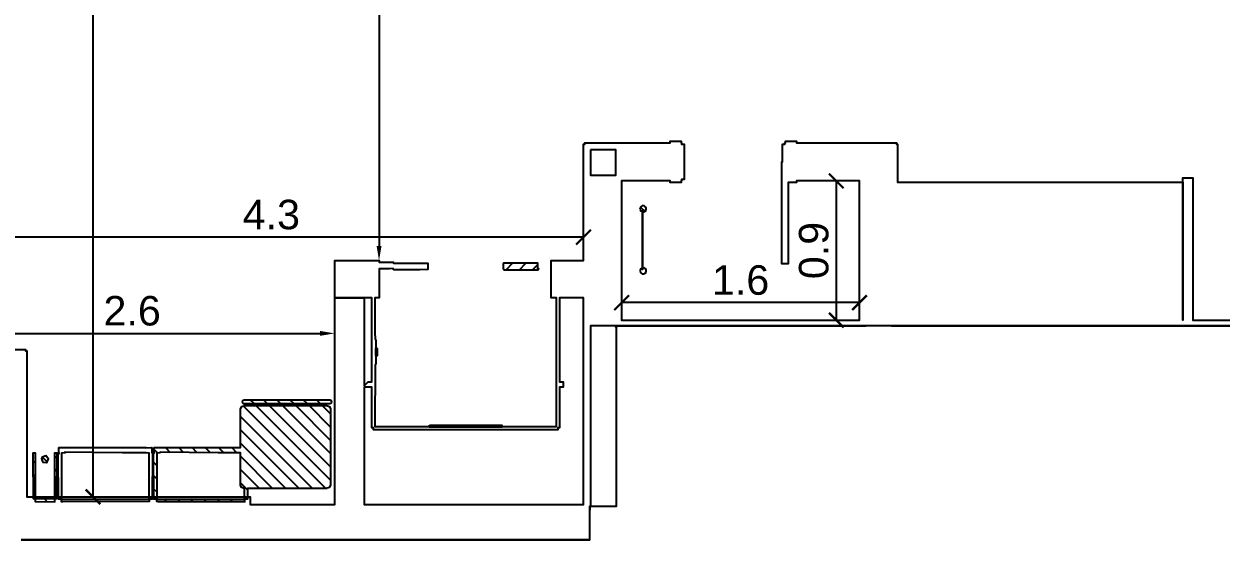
# Model space of a CAD drawing. Header units: metres. Extents: x -155 to -31, y -2 to 38.
# Drawn here: x -52.95 to -44.84, y 9.4 to 12.9 of the extents above; entities that cross this region are included whole.
import ezdxf

# ---------------------------------------------------------------- set-up
doc = ezdxf.new("R2010")
doc.units = ezdxf.units.M
for name, color, linetype, true_color in [('DİMENSİONS', 1, 'Continuous', 0xff0000), ('Layer 03$BODRUM_DONATI', 8, 'Continuous', 0x808080), ('Layer 03$BODRUM_MOBILYA', 9, 'Continuous', 0xc0c0c0), ('Layer 03$BODRUM_TOPRAK', 33, 'Continuous', 0xcc9966)]:
    doc.layers.add(name, color=color, linetype=linetype, true_color=true_color)
doc.layers.add('Layer 03$BODRUM_DUVAR', color=7, linetype='Continuous')
doc.styles.add('Default', font='arial.ttf')
doc.dimstyles.new('Default', dxfattribs={"dimscale": 2, "dimtxt": 0.1, "dimasz": 0.1, "dimexe": 0.05, "dimexo": 0.05, "dimgap": 0.025, "dimtad": 1, "dimtoh": 1, "dimzin": 1, "dimdsep": 46, "dimtxsty": 'Default', "dimcen": 0.05, "dimazin": 1, "dimtfac": 1, "dimtdec": 4, "dimtix": 1, "dimtofl": 0, "dimtmove": 1, "dimatfit": 3, "dimfxl": 0.1, "dimtolj": 1, "dimtzin": 1, "dimarcsym": 0})
pattern_1 = [(135, (-47.935256, 9.92203), (-0.0449013, -0.0449013), [])]

# ---------------------------------------------------------------- blocks, each defined once
blk = doc.blocks.new('_ArchTick')
at = {"color": 0, "linetype": 'ByBlock', "const_width": 0.15}
blk.add_lwpolyline([(-0.5, -0.5), (0.5, 0.5)], dxfattribs=at)
blk = doc.blocks.new('*D2')
at = {"layer": 'Defpoints', "color": 0}
for p in [(-52.4797, 17.9689), (-52.4797, 17.9689), (-52.4797, 9.6902)]:
    blk.add_point(p, dxfattribs=at)
at = {"layer": 'DİMENSİONS', "color": 0, "lineweight": -2}
for p, q in [((-52.5797, 17.9689), (-52.5797, 17.9689)), ((-52.4797, 9.6902), (-52.4797, 17.8689)), ((-52.5797, 9.6902), (-52.5797, 9.6902))]:
    blk.add_line(p, q, dxfattribs=at)
at = {"layer": 'DİMENSİONS', "color": 0}
blk.add_solid([(-52.4631, 17.8689), (-52.4964, 17.8689), (-52.4797, 17.9689)], dxfattribs=at)
at = {"layer": 'DİMENSİONS', "color": 0, "lineweight": -2, "xscale": 0.1, "yscale": 0.1, "zscale": 0.1, "rotation": 270}
blk.add_blockref('_ArchTick', (-52.4797, 9.6902), dxfattribs=at)
at = {"layer": 'DİMENSİONS', "color": 0, "insert": (-52.6319, 13.7795), "char_height": 0.2, "attachment_point": 5, "rotation": 90, "style": 'Default'}
blk.add_mtext('\\A1;8.3', dxfattribs=at)
blk = doc.blocks.new('*D3')
at = {"layer": 'Defpoints', "color": 0}
for p in [(-53.4868, 11.4505), (-53.4868, 11.4505), (-49.1563, 11.4505)]:
    blk.add_point(p, dxfattribs=at)
at = {"layer": 'DİMENSİONS', "color": 0, "lineweight": -2}
for p, q in [((-49.1563, 11.4505), (-53.3868, 11.4505)), ((-53.4868, 11.3505), (-53.4868, 11.3505)), ((-49.1563, 11.3505), (-49.1563, 11.3505))]:
    blk.add_line(p, q, dxfattribs=at)
at = {"layer": 'DİMENSİONS', "color": 0}
blk.add_solid([(-53.3868, 11.4671), (-53.3868, 11.4338), (-53.4868, 11.4505)], dxfattribs=at)
at = {"layer": 'DİMENSİONS', "color": 0, "lineweight": -2, "xscale": 0.1, "yscale": 0.1, "zscale": 0.1}
blk.add_blockref('_ArchTick', (-49.1563, 11.4505), dxfattribs=at)
at = {"layer": 'DİMENSİONS', "color": 0, "insert": (-51.2715, 11.6026), "char_height": 0.2, "attachment_point": 5, "style": 'Default'}
blk.add_mtext('\\A1;4.3', dxfattribs=at)
blk = doc.blocks.new('*D47')
at = {"layer": 'Defpoints', "color": 0}
for p in [(-50.5418, 17.9689), (-50.5418, 11.2912), (-50.5418, 11.2912)]:
    blk.add_point(p, dxfattribs=at)
at = {"layer": 'DİMENSİONS', "color": 0, "lineweight": -2}
for p, q in [((-50.5418, 17.9689), (-50.5418, 11.3912)), ((-50.4418, 17.9689), (-50.4418, 17.9689)), ((-50.4418, 11.2912), (-50.4418, 11.2912))]:
    blk.add_line(p, q, dxfattribs=at)
at = {"layer": 'DİMENSİONS', "color": 0}
blk.add_solid([(-50.5584, 11.3912), (-50.5251, 11.3912), (-50.5418, 11.2912)], dxfattribs=at)
at = {"layer": 'DİMENSİONS', "color": 0, "lineweight": -2, "xscale": 0.1, "yscale": 0.1, "zscale": 0.1, "rotation": 90}
blk.add_blockref('_ArchTick', (-50.5418, 17.9689), dxfattribs=at)
at = {"layer": 'DİMENSİONS', "color": 0, "insert": (-50.6939, 14.68), "char_height": 0.2, "attachment_point": 5, "rotation": 90, "style": 'Default'}
blk.add_mtext('\\A1;6.7', dxfattribs=at)
blk = doc.blocks.new('*D48')
at = {"layer": 'Defpoints', "color": 0}
for p in [(-53.4868, 10.798), (-50.8422, 10.7982), (-50.8422, 10.7982)]:
    blk.add_point(p, dxfattribs=at)
at = {"layer": 'DİMENSİONS', "color": 0, "lineweight": -2}
for p, q in [((-53.4868, 10.898), (-53.4868, 10.8982)), ((-50.8422, 10.8982), (-50.8422, 10.8982)), ((-53.4868, 10.7982), (-50.9422, 10.7982))]:
    blk.add_line(p, q, dxfattribs=at)
at = {"layer": 'DİMENSİONS', "color": 0}
blk.add_solid([(-50.9422, 10.7815), (-50.9422, 10.8148), (-50.8422, 10.7982)], dxfattribs=at)
at = {"layer": 'DİMENSİONS', "color": 0, "lineweight": -2, "xscale": 0.1, "yscale": 0.1, "zscale": 0.1, "rotation": 180}
blk.add_blockref('_ArchTick', (-53.4868, 10.7982), dxfattribs=at)
at = {"layer": 'DİMENSİONS', "color": 0, "insert": (-52.2145, 10.9503), "char_height": 0.2, "attachment_point": 5, "style": 'Default'}
blk.add_mtext('\\A1;2.6', dxfattribs=at)
blk = doc.blocks.new('*D74')
at = {"layer": 'Defpoints', "color": 0}
for p in [(-48.8982, 11.0065), (-48.8982, 11.0065), (-47.2864, 11.0065)]:
    blk.add_point(p, dxfattribs=at)
at = {"layer": 'DİMENSİONS', "color": 0, "lineweight": -2}
for p, q in [((-47.2864, 11.0065), (-48.8982, 11.0065)), ((-48.8982, 10.9065), (-48.8982, 10.9065)), ((-47.2864, 10.9065), (-47.2864, 10.9065))]:
    blk.add_line(p, q, dxfattribs=at)
at = {"layer": 'DİMENSİONS', "color": 0, "lineweight": -2, "xscale": 0.1, "yscale": 0.1, "zscale": 0.1, "rotation": 180}
blk.add_blockref('_ArchTick', (-48.8982, 11.0065), dxfattribs=at)
at = {"layer": 'DİMENSİONS', "color": 0, "lineweight": -2, "xscale": 0.1, "yscale": 0.1, "zscale": 0.1}
blk.add_blockref('_ArchTick', (-47.2864, 11.0065), dxfattribs=at)
at = {"layer": 'DİMENSİONS', "color": 0, "insert": (-48.0923, 11.1586), "char_height": 0.2, "attachment_point": 5, "style": 'Default'}
blk.add_mtext('\\A1;1.6', dxfattribs=at)
blk = doc.blocks.new('*D75')
at = {"layer": 'Defpoints', "color": 0}
for p in [(-47.4437, 11.832), (-47.4437, 10.888), (-47.4437, 10.888)]:
    blk.add_point(p, dxfattribs=at)
at = {"layer": 'DİMENSİONS', "color": 0, "lineweight": -2}
for p, q in [((-47.4437, 11.832), (-47.4437, 10.888)), ((-47.3437, 11.832), (-47.3437, 11.832)), ((-47.3437, 10.888), (-47.3437, 10.888))]:
    blk.add_line(p, q, dxfattribs=at)
at = {"layer": 'DİMENSİONS', "color": 0, "lineweight": -2, "xscale": 0.1, "yscale": 0.1, "zscale": 0.1}
for p, rotation in [((-47.4437, 11.832), 90), ((-47.4437, 10.888), 270)]:
    blk.add_blockref('_ArchTick', p, dxfattribs=dict(at, rotation=rotation))
at = {"layer": 'DİMENSİONS', "color": 0, "insert": (-47.5958, 11.36), "char_height": 0.2, "attachment_point": 5, "rotation": 90, "style": 'Default'}
blk.add_mtext('\\A1;0.9', dxfattribs=at)

msp = doc.modelspace()

# ---------------------------------------------------------------- hatches: boundary and pattern name
at = {"layer": 'Layer 03$BODRUM_DONATI'}
h = msp.add_hatch(dxfattribs=at)
h.set_pattern_fill('ANSI31', scale=0.02, angle=90, style=0, pattern_type=2)
h.set_pattern_definition(pattern_1)
h.paths.add_polyline_path([(-48.7737, 11.6414), (-48.773, 11.6391), (-48.7696, 11.6289), (-48.7671, 11.6281), (-48.7613, 11.6251), (-48.7585, 11.6224), (-48.7472, 11.6226), (-48.7463, 11.6226), (-48.7432, 11.6252), (-48.7351, 11.6292), (-48.7347, 11.6305), (-48.731, 11.6426), (-48.7322, 11.647), (-48.7351, 11.6548), (-48.7406, 11.6581), (-48.746, 11.6624), (-48.7518, 11.6623), (-48.7583, 11.6622), (-48.766, 11.658), (-48.7697, 11.6544), (-48.7702, 11.6526)], flags=0)
h = msp.add_hatch(dxfattribs=at)
h.set_pattern_fill('ANSI31', scale=0.02, angle=90, style=0, pattern_type=2)
h.set_pattern_definition(pattern_1)
h.paths.add_polyline_path([(-48.7737, 11.2214), (-48.7733, 11.22), (-48.7697, 11.2102), (-48.7657, 11.206), (-48.7586, 11.2018), (-48.7529, 11.2017), (-48.7464, 11.2019), (-48.7386, 11.2061), (-48.735, 11.2089), (-48.7345, 11.2115), (-48.731, 11.2227), (-48.7318, 11.2249), (-48.7351, 11.2349), (-48.7376, 11.2359), (-48.7434, 11.2389), (-48.7462, 11.2416), (-48.7575, 11.2414), (-48.7584, 11.2415), (-48.7615, 11.2388), (-48.7696, 11.2346), (-48.77, 11.2335)], flags=0)
at = {"layer": 'Layer 03$BODRUM_DUVAR'}
h = msp.add_hatch(dxfattribs=at)
h.set_pattern_fill('ANSI31', scale=0.02, style=0, pattern_type=2)
h.set_pattern_definition([(45, (-47.935256, 9.92203), (-0.0449013, 0.0449013), [])])
h.paths.add_polyline_path([(-49.6994, 11.2309), (-49.6989, 11.2307), (-49.6972, 11.23), (-49.4632, 11.23), (-49.4627, 11.2302), (-49.4611, 11.2309), (-49.4609, 11.2314), (-49.4602, 11.233), (-49.4602, 11.2365), (-49.4653, 11.2365), (-49.4653, 11.274), (-49.6972, 11.274), (-49.6977, 11.2738), (-49.6994, 11.2732), (-49.6996, 11.2727), (-49.7003, 11.271), (-49.7003, 11.2417)], flags=0)
at = {"layer": 'Layer 03$BODRUM_MOBILYA'}
h = msp.add_hatch(dxfattribs=at)
h.set_pattern_fill('ANSI31', scale=0.02, angle=90, style=0, pattern_type=2)
h.set_pattern_definition(pattern_1)
h.paths.add_polyline_path([(-48.7583, 11.2465), (-48.7583, 11.2346), (-48.7574, 11.2346), (-48.7543, 11.2346), (-48.7543, 11.2465), (-48.7543, 11.2883), (-48.7543, 11.317), (-48.7543, 11.3384), (-48.7543, 11.3552), (-48.7543, 11.369), (-48.7543, 11.3807), (-48.7543, 11.391), (-48.7543, 11.4002), (-48.7543, 11.4087), (-48.7543, 11.4168), (-48.7543, 11.4245), (-48.7543, 11.4321), (-48.7543, 11.4396), (-48.7543, 11.4473), (-48.7543, 11.4554), (-48.7543, 11.4639), (-48.7543, 11.4731), (-48.7543, 11.4834), (-48.7543, 11.4951), (-48.7543, 11.5089), (-48.7543, 11.5257), (-48.7543, 11.5471), (-48.7543, 11.5758), (-48.7543, 11.6176), (-48.7543, 11.6294), (-48.7551, 11.6294), (-48.7583, 11.6294), (-48.7583, 11.6176), (-48.7583, 11.5758), (-48.7583, 11.5471), (-48.7583, 11.5257), (-48.7583, 11.5089), (-48.7583, 11.4951), (-48.7583, 11.4834), (-48.7583, 11.4731), (-48.7583, 11.4639), (-48.7583, 11.4554), (-48.7583, 11.4473), (-48.7583, 11.4396), (-48.7583, 11.4321), (-48.7583, 11.4245), (-48.7583, 11.4168), (-48.7583, 11.4087), (-48.7583, 11.4002), (-48.7583, 11.391), (-48.7583, 11.3807), (-48.7583, 11.369), (-48.7583, 11.3552), (-48.7583, 11.3384), (-48.7583, 11.317), (-48.7583, 11.2883)], flags=0)
h = msp.add_hatch(dxfattribs=at)
h.set_pattern_fill('ANSI31', scale=0.02, angle=90, style=0, pattern_type=2)
h.set_pattern_definition(pattern_1)
h.paths.add_polyline_path([(-50.5628, 10.6957), (-50.5617, 10.6976), (-50.5615, 10.6977), (-50.5583, 10.6989), (-50.5561, 10.6984), (-50.5558, 10.6983), (-50.5538, 10.6961), (-50.5537, 10.6959), (-50.5537, 10.6524), (-50.5537, 10.6485), (-50.5547, 10.6466), (-50.5549, 10.6464), (-50.5581, 10.6451), (-50.5582, 10.645), (-50.5583, 10.645), (-50.5585, 10.6451), (-50.5618, 10.6466), (-50.5619, 10.6467), (-50.563, 10.6489), (-50.5629, 10.6917), (-50.5629, 10.6955)], flags=0)
h = msp.add_hatch(dxfattribs=at)
h.set_pattern_fill('ANSI31', scale=0.02, angle=90, style=0, pattern_type=2)
h.set_pattern_definition(pattern_1)
h.paths.add_polyline_path([(-52.0472, 9.6741), (-52.0672, 9.6741), (-52.0686, 9.6735), (-52.0693, 9.9717), (-52.0693, 9.987), (-52.0693, 9.987), (-52.0687, 9.9884), (-52.0686, 9.9885), (-52.0672, 9.9891), (-52.0644, 9.9891), (-52.0643, 9.9891), (-52.0627, 9.9891), (-52.0658, 9.9897), (-52.0658, 9.9897), (-52.0662, 9.9911), (-52.0662, 10.0209), (-52.0662, 10.0221), (-52.0662, 10.0222), (-52.0658, 10.0234), (-52.0657, 10.0234), (-52.0643, 10.024), (-52.0278, 10.024), (-52.0262, 10.024), (-52.0262, 10.024), (-52.0248, 10.0234), (-52.0247, 10.0233), (-52.0242, 10.0223), (-52.0239, 10.023), (-52.0237, 10.0234), (-52.0227, 10.0238), (-52.0223, 10.024), (-51.8674, 10.024), (-51.4803, 10.024), (-51.4803, 10.2841), (-51.4738, 10.2995), (-51.4729, 10.3017), (-51.4575, 10.3081), (-51.4553, 10.309), (-51.3853, 10.309), (-50.8952, 10.309), (-50.8798, 10.3026), (-50.8776, 10.3017), (-50.8712, 10.2863), (-50.8702, 10.2841), (-50.8702, 10.2201), (-50.8702, 9.7721), (-50.8767, 9.7566), (-50.8776, 9.7544), (-50.893, 9.7479), (-50.8952, 9.747), (-50.9652, 9.747), (-51.4329, 9.747), (-51.4322, 9.6741), (-51.4522, 9.6741), (-51.4522, 9.747), (-51.4553, 9.747), (-51.4707, 9.7534), (-51.4729, 9.7544), (-51.4793, 9.7699), (-51.4803, 9.7721), (-51.4803, 9.8361), (-51.4803, 9.9891), (-51.6322, 9.9891), (-52.0241, 9.9924), (-52.0241, 9.9911), (-52.0242, 9.9911), (-52.0243, 9.9909), (-52.0243, 9.9908), (-52.0242, 9.9906), (-52.0248, 9.9897), (-52.0262, 9.9891), (-52.0472, 9.987)], flags=0)
h = msp.add_hatch(dxfattribs=at)
h.set_pattern_fill('ANSI31', scale=0.02, angle=90, style=0, pattern_type=2)
h.set_pattern_definition(pattern_1)
h.paths.add_polyline_path([(-51.4652, 10.3404), (-51.4643, 10.3421), (-51.4637, 10.3435), (-51.4623, 10.3449), (-51.4612, 10.346), (-51.4595, 10.3468), (-51.4581, 10.3475), (-51.4562, 10.3478), (-51.4547, 10.348), (-51.1964, 10.348), (-50.8758, 10.348), (-50.8739, 10.3477), (-50.8724, 10.3475), (-50.8707, 10.3466), (-50.8693, 10.346), (-50.8679, 10.3446), (-50.8668, 10.3435), (-50.866, 10.3418), (-50.8654, 10.3404), (-50.865, 10.3385), (-50.8648, 10.337), (-50.8648, 10.3343), (-50.8648, 10.331), (-50.8651, 10.3291), (-50.8654, 10.3276), (-50.8662, 10.3259), (-50.8668, 10.3245), (-50.8682, 10.3232), (-50.8693, 10.3221), (-50.871, 10.3213), (-50.8724, 10.3206), (-50.8743, 10.3202), (-50.8758, 10.32), (-51.1341, 10.32), (-51.4547, 10.32), (-51.4566, 10.3203), (-51.4581, 10.3206), (-51.4598, 10.3214), (-51.4612, 10.3221), (-51.4626, 10.3235), (-51.4637, 10.3245), (-51.4645, 10.3262), (-51.4652, 10.3276), (-51.4655, 10.3295), (-51.4657, 10.331), (-51.4657, 10.3337), (-51.4657, 10.337), (-51.4654, 10.3389)], flags=0)
h = msp.add_hatch(dxfattribs=at)
h.set_pattern_fill('ANSI31', scale=0.02, angle=90, style=0, pattern_type=2)
h.set_pattern_definition(pattern_1)
h.paths.add_polyline_path([(-50.2003, 10.175), (-50.048, 10.175), (-49.7103, 10.175), (-49.7103, 10.1713), (-49.7103, 10.1631), (-49.8625, 10.1631), (-50.2003, 10.1631), (-50.2003, 10.1668)], flags=0)
h = msp.add_hatch(dxfattribs=at)
h.set_pattern_fill('ANSI31', scale=0.02, angle=90, style=0, pattern_type=2)
h.set_pattern_definition(pattern_1)
h.paths.add_polyline_path([(-52.8713, 9.676), (-52.8833, 9.676), (-52.8852, 9.9717), (-52.8852, 9.987), (-52.8852, 9.987), (-52.8846, 9.9884), (-52.8845, 9.9885), (-52.8833, 9.9891), (-52.8738, 9.9891), (-52.8733, 9.9891), (-52.8733, 9.989), (-52.8719, 9.9884), (-52.8719, 9.9884), (-52.8713, 9.987)], flags=0)
h = msp.add_hatch(dxfattribs=at)
h.set_pattern_fill('ANSI31', scale=0.02, angle=90, style=0, pattern_type=2)
h.set_pattern_definition(pattern_1)
h.paths.add_polyline_path([(-52.7393, 9.676), (-52.7393, 9.9717), (-52.7393, 9.987), (-52.7393, 9.987), (-52.7387, 9.9884), (-52.7386, 9.9885), (-52.7372, 9.9891), (-52.7277, 9.9891), (-52.7272, 9.9891), (-52.7272, 9.989), (-52.7258, 9.9884), (-52.7257, 9.9884), (-52.7251, 9.987), (-52.7272, 9.676), (-52.7345, 9.676)], flags=0)
h = msp.add_hatch(dxfattribs=at)
h.set_pattern_fill('ANSI31', scale=0.02, angle=90, style=0, pattern_type=2)
h.set_pattern_definition(pattern_1)
h.paths.add_polyline_path([(-52.6692, 9.9895), (-52.6683, 9.9891), (-52.6697, 9.9903), (-52.6696, 9.9897)], flags=0)
h = msp.add_hatch(dxfattribs=at)
h.set_pattern_fill('ANSI31', scale=0.02, angle=90, style=0, pattern_type=2)
h.set_pattern_definition(pattern_1)
h.paths.add_polyline_path([(-52.1217, 10.0234), (-52.1203, 10.024), (-52.122, 10.0227), (-52.1218, 10.0234)], flags=0)
h = msp.add_hatch(dxfattribs=at)
h.set_pattern_fill('ANSI31', scale=0.02, angle=90, style=0, pattern_type=2)
h.set_pattern_definition(pattern_1)
h.paths.add_polyline_path([(-52.7893, 9.9295), (-52.7822, 9.9454), (-52.7916, 9.9625), (-52.7942, 9.9658), (-52.7995, 9.9675), (-52.8232, 9.9592), (-52.827, 9.9552), (-52.8277, 9.951), (-52.8228, 9.9292), (-52.819, 9.9253), (-52.7961, 9.923), (-52.7908, 9.9243)], flags=0)
h = msp.add_hatch(dxfattribs=at)
h.set_pattern_fill('ANSI31', scale=0.02, angle=90, style=0, pattern_type=2)
h.set_pattern_definition(pattern_1)
h.paths.add_polyline_path([(-52.8713, 9.6734), (-52.8713, 9.6581), (-52.7387, 9.6567), (-52.7393, 9.6581), (-52.7393, 9.676), (-52.8713, 9.676)], flags=0)
h = msp.add_hatch(dxfattribs=at)
h.set_pattern_fill('ANSI31', scale=0.02, angle=90, style=0, pattern_type=2)
h.set_pattern_definition(pattern_1)
h.paths.add_polyline_path([(-52.0472, 9.6741), (-51.4617, 9.6741), (-51.4522, 9.6741), (-51.4522, 9.6581), (-51.4518, 9.6567), (-52.0377, 9.656), (-52.0472, 9.6581), (-52.0472, 9.6734)], flags=0)

# ---------------------------------------------------------------- linework, layer by layer
at = {"layer": 'Layer 03$BODRUM_DONATI'}
for points in [[(-48.7737, 11.6414), (-48.773, 11.6391), (-48.7696, 11.6289), (-48.7671, 11.6281), (-48.7613, 11.6251), (-48.7585, 11.6224), (-48.7472, 11.6226), (-48.7463, 11.6226), (-48.7432, 11.6252), (-48.7351, 11.6292), (-48.7347, 11.6305), (-48.731, 11.6426), (-48.7322, 11.647), (-48.7351, 11.6548), (-48.7406, 11.6581), (-48.746, 11.6624), (-48.7518, 11.6623), (-48.7583, 11.6622), (-48.766, 11.658), (-48.7697, 11.6544), (-48.7702, 11.6526)], [(-48.7737, 11.2214), (-48.7733, 11.22), (-48.7697, 11.2102), (-48.7657, 11.206), (-48.7586, 11.2018), (-48.7529, 11.2017), (-48.7464, 11.2019), (-48.7386, 11.2061), (-48.735, 11.2089), (-48.7345, 11.2115), (-48.731, 11.2227), (-48.7318, 11.2249), (-48.7351, 11.2349), (-48.7376, 11.2359), (-48.7434, 11.2389), (-48.7462, 11.2416), (-48.7575, 11.2414), (-48.7584, 11.2415), (-48.7615, 11.2388), (-48.7696, 11.2346), (-48.77, 11.2335)]]:
    msp.add_lwpolyline(points, close=True, dxfattribs=at)
at = {"layer": 'Layer 03$BODRUM_DUVAR'}
for points in [[(-53.4868, 10.688), (-52.9369, 10.688), (-52.9369, 10.6792), (-52.9283, 10.6792), (-52.9283, 9.6902), (-51.4144, 9.6902), (-51.4144, 9.6379), (-50.8422, 9.6379), (-50.8423, 11.0388), (-50.6422, 11.0388), (-50.6422, 10.4423), (-50.6151, 10.47), (-50.5913, 10.47), (-50.5913, 11.0388), (-50.8423, 11.0388), (-50.8423, 11.2912), (-50.5418, 11.2912), (-50.5418, 11.2815), (-50.4484, 11.2815), (-50.4468, 11.2807), (-50.4463, 11.2805), (-50.4431, 11.274), (-50.2133, 11.274), (-50.2116, 11.2734), (-50.2111, 11.2732), (-50.2104, 11.2715), (-50.2102, 11.271), (-50.2102, 11.233), (-50.2109, 11.2314), (-50.2653, 11.23), (-50.4422, 11.23), (-50.4439, 11.2307), (-50.4444, 11.2309), (-50.4471, 11.2375), (-50.4698, 11.2365), (-50.5418, 11.2365), (-50.5418, 11.0388), (-50.5713, 11.0388), (-50.5713, 10.8068), (-50.5674, 10.7591), (-50.5641, 10.7554), (-50.5636, 10.7546), (-50.5635, 10.7542), (-50.5633, 10.7534), (-50.5633, 10.753), (-50.5633, 10.591), (-50.5634, 10.5902), (-50.5635, 10.5898), (-50.5639, 10.589), (-50.5641, 10.5887), (-50.5682, 10.5845), (-50.5713, 10.166), (-49.3393, 10.166), (-49.3393, 11.0388), (-49.3748, 11.0388), (-49.3748, 11.2912), (-49.1563, 11.2912), (-49.1563, 12.0815), (-49.147, 12.0815), (-49.147, 12.0901), (-48.5688, 12.0901), (-48.5688, 12.1018), (-48.494, 12.1018), (-48.494, 12.0901), (-48.4925, 12.0901), (-48.4925, 12.0816), (-48.4738, 12.0816), (-48.4738, 11.8421), (-48.4833, 11.8421), (-48.4833, 11.8416), (-48.4925, 11.8416), (-48.4925, 11.832), (-48.494, 11.832), (-48.494, 11.8219), (-48.5688, 11.8219), (-48.5688, 11.832), (-48.8982, 11.832), (-48.8982, 10.888), (-47.2864, 10.888), (-47.2864, 11.832), (-47.714, 11.832), (-47.714, 11.8219), (-47.7704, 11.8219), (-47.7704, 11.2689), (-47.8124, 11.2689), (-47.8124, 11.9614), (-47.809, 11.9614), (-47.809, 12.0816), (-47.7923, 12.0816), (-47.7923, 12.0901), (-47.7888, 12.0901), (-47.7888, 12.1018), (-47.714, 12.1018), (-47.714, 12.0901), (-47.0369, 12.0901), (-47.0369, 12.0815), (-47.0283, 12.0815), (-47.0283, 11.8229), (-45.0961, 11.8229), (-45.0961, 10.888), (-45.096, 10.888), (-45.096, 11.8517), (-45.0272, 11.8517), (-45.0272, 10.888), (-43.8562, 10.888)], [(-43.8178, 10.8473), (-45.8394, 10.847), (-47.0669, 10.847), (-47.0669, 10.8494), (-47.2469, 10.8494), (-47.2469, 10.8474), (-48.0925, 10.8474), (-48.2986, 10.847), (-48.9339, 10.847), (-48.9339, 10.84), (-48.9369, 10.84), (-48.9369, 10.8494), (-49.1083, 10.8494), (-49.1083, 9.6217), (-49.1138, 9.6217), (-49.1138, 9.5997), (-49.1138, 9.5995), (-49.1139, 9.5993), (-49.1169, 9.5993), (-49.1169, 9.4081), (-49.1149, 9.4081), (-49.1149, 9.3991), (-49.1149, 9.3989), (-49.1149, 9.3987), (-49.115, 9.3985), (-49.115, 9.3984), (-49.1151, 9.3982), (-49.1152, 9.398), (-49.1153, 9.3979), (-49.1156, 9.3976), (-49.1158, 9.3975), (-49.1159, 9.3974), (-49.1161, 9.3973), (-49.1163, 9.3972), (-49.1165, 9.3972), (-49.1167, 9.3971), (-49.1169, 9.3971), (-52.9669, 9.3971)]]:
    msp.add_lwpolyline(points, dxfattribs=at)
for points in [[(-49.1083, 12.043), (-49.1083, 11.8716), (-48.9369, 11.8716), (-48.9369, 12.043)], [(-49.6994, 11.2309), (-49.6989, 11.2307), (-49.6972, 11.23), (-49.4632, 11.23), (-49.4627, 11.2302), (-49.4611, 11.2309), (-49.4609, 11.2314), (-49.4602, 11.233), (-49.4602, 11.2365), (-49.4653, 11.2365), (-49.4653, 11.274), (-49.6972, 11.274), (-49.6977, 11.2738), (-49.6994, 11.2732), (-49.6996, 11.2727), (-49.7003, 11.271), (-49.7003, 11.2417)], [(-50.6422, 10.4342), (-50.6422, 9.6379), (-49.1563, 9.6379), (-49.1563, 11.0388), (-49.3193, 11.0388), (-49.3193, 10.47), (-49.2949, 10.47), (-49.2949, 10.4342), (-49.3193, 10.4342), (-49.3193, 10.157), (-49.3302, 10.157), (-49.3302, 10.1441), (-50.5803, 10.1441), (-50.5803, 10.157), (-50.5913, 10.157), (-50.5913, 10.4342)]]:
    msp.add_lwpolyline(points, close=True, dxfattribs=at)
at = {"layer": 'Layer 03$BODRUM_MOBILYA'}
for points in [[(-48.7583, 11.2465), (-48.7583, 11.2346), (-48.7574, 11.2346), (-48.7543, 11.2346), (-48.7543, 11.2465), (-48.7543, 11.2883), (-48.7543, 11.317), (-48.7543, 11.3384), (-48.7543, 11.3552), (-48.7543, 11.369), (-48.7543, 11.3807), (-48.7543, 11.391), (-48.7543, 11.4002), (-48.7543, 11.4087), (-48.7543, 11.4168), (-48.7543, 11.4245), (-48.7543, 11.4321), (-48.7543, 11.4396), (-48.7543, 11.4473), (-48.7543, 11.4554), (-48.7543, 11.4639), (-48.7543, 11.4731), (-48.7543, 11.4834), (-48.7543, 11.4951), (-48.7543, 11.5089), (-48.7543, 11.5257), (-48.7543, 11.5471), (-48.7543, 11.5758), (-48.7543, 11.6176), (-48.7543, 11.6294), (-48.7551, 11.6294), (-48.7583, 11.6294), (-48.7583, 11.6176), (-48.7583, 11.5758), (-48.7583, 11.5471), (-48.7583, 11.5257), (-48.7583, 11.5089), (-48.7583, 11.4951), (-48.7583, 11.4834), (-48.7583, 11.4731), (-48.7583, 11.4639), (-48.7583, 11.4554), (-48.7583, 11.4473), (-48.7583, 11.4396), (-48.7583, 11.4321), (-48.7583, 11.4245), (-48.7583, 11.4168), (-48.7583, 11.4087), (-48.7583, 11.4002), (-48.7583, 11.391), (-48.7583, 11.3807), (-48.7583, 11.369), (-48.7583, 11.3552), (-48.7583, 11.3384), (-48.7583, 11.317), (-48.7583, 11.2883)], [(-50.5628, 10.6957), (-50.5617, 10.6976), (-50.5615, 10.6977), (-50.5583, 10.6989), (-50.5561, 10.6984), (-50.5558, 10.6983), (-50.5538, 10.6961), (-50.5537, 10.6959), (-50.5537, 10.6524), (-50.5537, 10.6485), (-50.5547, 10.6466), (-50.5549, 10.6464), (-50.5581, 10.6451), (-50.5582, 10.645), (-50.5583, 10.645), (-50.5585, 10.6451), (-50.5618, 10.6466), (-50.5619, 10.6467), (-50.563, 10.6489), (-50.5629, 10.6917), (-50.5629, 10.6955)], [(-52.0472, 9.6741), (-52.0672, 9.6741), (-52.0686, 9.6735), (-52.0693, 9.9717), (-52.0693, 9.987), (-52.0693, 9.987), (-52.0687, 9.9884), (-52.0686, 9.9885), (-52.0672, 9.9891), (-52.0644, 9.9891), (-52.0643, 9.9891), (-52.0627, 9.9891), (-52.0658, 9.9897), (-52.0658, 9.9897), (-52.0662, 9.9911), (-52.0662, 10.0209), (-52.0662, 10.0221), (-52.0662, 10.0222), (-52.0658, 10.0234), (-52.0657, 10.0234), (-52.0643, 10.024), (-52.0278, 10.024), (-52.0262, 10.024), (-52.0262, 10.024), (-52.0248, 10.0234), (-52.0247, 10.0233), (-52.0242, 10.0223), (-52.0239, 10.023), (-52.0237, 10.0234), (-52.0227, 10.0238), (-52.0223, 10.024), (-51.8674, 10.024), (-51.4803, 10.024), (-51.4803, 10.2841), (-51.4738, 10.2995), (-51.4729, 10.3017), (-51.4575, 10.3081), (-51.4553, 10.309), (-51.3853, 10.309), (-50.8952, 10.309), (-50.8798, 10.3026), (-50.8776, 10.3017), (-50.8712, 10.2863), (-50.8702, 10.2841), (-50.8702, 10.2201), (-50.8702, 9.7721), (-50.8767, 9.7566), (-50.8776, 9.7544), (-50.893, 9.7479), (-50.8952, 9.747), (-50.9652, 9.747), (-51.4329, 9.747), (-51.4322, 9.6741), (-51.4522, 9.6741), (-51.4522, 9.747), (-51.4553, 9.747), (-51.4707, 9.7534), (-51.4729, 9.7544), (-51.4793, 9.7699), (-51.4803, 9.7721), (-51.4803, 9.8361), (-51.4803, 9.9891), (-51.6322, 9.9891), (-52.0241, 9.9924), (-52.0241, 9.9911), (-52.0242, 9.9911), (-52.0243, 9.9909), (-52.0243, 9.9908), (-52.0242, 9.9906), (-52.0248, 9.9897), (-52.0262, 9.9891), (-52.0472, 9.987)], [(-51.4652, 10.3404), (-51.4643, 10.3421), (-51.4637, 10.3435), (-51.4623, 10.3449), (-51.4612, 10.346), (-51.4595, 10.3468), (-51.4581, 10.3475), (-51.4562, 10.3478), (-51.4547, 10.348), (-51.1964, 10.348), (-50.8758, 10.348), (-50.8739, 10.3477), (-50.8724, 10.3475), (-50.8707, 10.3466), (-50.8693, 10.346), (-50.8679, 10.3446), (-50.8668, 10.3435), (-50.866, 10.3418), (-50.8654, 10.3404), (-50.865, 10.3385), (-50.8648, 10.337), (-50.8648, 10.3343), (-50.8648, 10.331), (-50.8651, 10.3291), (-50.8654, 10.3276), (-50.8662, 10.3259), (-50.8668, 10.3245), (-50.8682, 10.3232), (-50.8693, 10.3221), (-50.871, 10.3213), (-50.8724, 10.3206), (-50.8743, 10.3202), (-50.8758, 10.32), (-51.1341, 10.32), (-51.4547, 10.32), (-51.4566, 10.3203), (-51.4581, 10.3206), (-51.4598, 10.3214), (-51.4612, 10.3221), (-51.4626, 10.3235), (-51.4637, 10.3245), (-51.4645, 10.3262), (-51.4652, 10.3276), (-51.4655, 10.3295), (-51.4657, 10.331), (-51.4657, 10.3337), (-51.4657, 10.337), (-51.4654, 10.3389)], [(-50.2003, 10.175), (-50.048, 10.175), (-49.7103, 10.175), (-49.7103, 10.1713), (-49.7103, 10.1631), (-49.8625, 10.1631), (-50.2003, 10.1631), (-50.2003, 10.1668)], [(-52.8713, 9.676), (-52.8833, 9.676), (-52.8852, 9.9717), (-52.8852, 9.987), (-52.8852, 9.987), (-52.8846, 9.9884), (-52.8845, 9.9885), (-52.8833, 9.9891), (-52.8738, 9.9891), (-52.8733, 9.9891), (-52.8733, 9.989), (-52.8719, 9.9884), (-52.8719, 9.9884), (-52.8713, 9.987)], [(-52.7393, 9.676), (-52.7393, 9.9717), (-52.7393, 9.987), (-52.7393, 9.987), (-52.7387, 9.9884), (-52.7386, 9.9885), (-52.7372, 9.9891), (-52.7277, 9.9891), (-52.7272, 9.9891), (-52.7272, 9.989), (-52.7258, 9.9884), (-52.7257, 9.9884), (-52.7251, 9.987), (-52.7272, 9.676), (-52.7345, 9.676)], [(-52.6697, 9.9903), (-52.67, 9.9906), (-52.6708, 9.9897), (-52.6709, 9.9897), (-52.6723, 9.9891), (-52.6933, 9.987), (-52.6933, 9.6741), (-52.1088, 9.6741), (-52.0993, 9.6741), (-52.0993, 9.6581), (-52.6838, 9.656), (-52.6939, 9.6567), (-52.6933, 9.658), (-52.6933, 9.6581), (-52.6933, 9.6734), (-52.6933, 9.6741), (-52.7133, 9.6741), (-52.7152, 9.9717), (-52.7088, 9.9891), (-52.7104, 9.9891), (-52.7104, 9.9891), (-52.7116, 9.9897), (-52.7116, 9.9897), (-52.7122, 9.9911), (-52.7122, 10.0209), (-52.7122, 10.0221), (-52.7122, 10.0222), (-52.7116, 10.0234), (-52.7116, 10.0234), (-52.7104, 10.024), (-52.6738, 10.024), (-52.6723, 10.024), (-52.6722, 10.024), (-52.6708, 10.0234), (-52.6708, 10.0233), (-52.6707, 10.0232), (-52.6702, 10.0221), (-52.6698, 10.023), (-52.6696, 10.0234), (-52.6687, 10.0238), (-52.6683, 10.024), (-52.5137, 10.024), (-52.1242, 10.024), (-52.1232, 10.0236), (-52.1228, 10.0234), (-52.1223, 10.0224), (-52.1221, 10.0222), (-52.1222, 10.0221), (-52.1222, 10.0219), (-52.0838, 10.024), (-52.0822, 10.024), (-52.0821, 10.024), (-52.0807, 10.0234), (-52.0807, 10.0233), (-52.0803, 10.0221), (-52.0803, 9.9924), (-52.0803, 9.9911), (-52.0803, 9.9911), (-52.0807, 9.9897), (-52.0801, 9.9891), (-52.0793, 9.9891), (-52.0792, 9.989), (-52.0778, 9.9884), (-52.0778, 9.9884), (-52.0772, 9.987), (-52.0793, 9.6741), (-52.0993, 9.6741), (-52.0993, 9.9717), (-52.0993, 9.987), (-52.1187, 9.9891), (-52.1203, 9.9891), (-52.1204, 9.9891), (-52.1218, 9.9897), (-52.1218, 9.9897), (-52.1222, 9.9909), (-52.1226, 9.99), (-52.1228, 9.9897), (-52.1238, 9.9892), (-52.1242, 9.9891), (-52.2789, 9.9891), (-52.6702, 9.9924)], [(-52.6692, 9.9895), (-52.6683, 9.9891), (-52.6697, 9.9903), (-52.6696, 9.9897)], [(-52.1217, 10.0234), (-52.1203, 10.024), (-52.122, 10.0227), (-52.1218, 10.0234)], [(-52.7893, 9.9295), (-52.7822, 9.9454), (-52.7916, 9.9625), (-52.7942, 9.9658), (-52.7995, 9.9675), (-52.8232, 9.9592), (-52.827, 9.9552), (-52.8277, 9.951), (-52.8228, 9.9292), (-52.819, 9.9253), (-52.7961, 9.923), (-52.7908, 9.9243)], [(-52.8713, 9.6734), (-52.8713, 9.6581), (-52.7387, 9.6567), (-52.7393, 9.6581), (-52.7393, 9.676), (-52.8713, 9.676)], [(-52.0472, 9.6741), (-51.4617, 9.6741), (-51.4522, 9.6741), (-51.4522, 9.6581), (-51.4518, 9.6567), (-52.0377, 9.656), (-52.0472, 9.6581), (-52.0472, 9.6734)]]:
    msp.add_lwpolyline(points, close=True, dxfattribs=at)
at = {"layer": 'Layer 03$BODRUM_TOPRAK'}
msp.add_lwpolyline([(-43.817, 10.8493), (-45.8394, 10.849), (-47.0669, 10.849), (-47.0673, 10.8494), (-47.2219, 10.8494), (-48.0925, 10.8494), (-48.2986, 10.849), (-48.9359, 10.849), (-48.9359, 9.6237), (-49.1158, 9.6237), (-49.1158, 9.5997), (-49.1169, 9.5997), (-49.1169, 9.3991), (-52.9669, 9.3991)], dxfattribs=at)

# ---------------------------------------------------------------- dimensions: what is measured, and where the dimension line sits
at = {"layer": 'DİMENSİONS'}
for base, p1, p2, angle, text, override, picture, middle in [((-50.5418, 11.2912, 0.5549), (-50.5418, 17.9689, 0.5549), (-50.5418, 11.2912, 0.5549), 270, '6.7', {"dimscale": 2, "dimasz": 0.05, "dimtih": 0, "dimtoh": 0, "dimdec": 1, "dimlfac": 1, "dimblk1": 'ArchTick', "dimsah": 1}, '*D47', (-50.6939, 14.68, 0.5549)), ((-52.4797, 17.9689, 0.5549), (-52.4797, 9.6902, 0.5549), (-52.4797, 17.9689, 0.5549), 90, '8.3', {"dimscale": 2, "dimasz": 0.05, "dimtih": 0, "dimtoh": 0, "dimdec": 1, "dimlfac": 1, "dimblk1": 'ArchTick', "dimsah": 1}, '*D2', (-52.6319, 13.7795, 0.5549)), ((-47.4437, 10.888, 0.5549), (-47.4437, 11.832, 0.5549), (-47.4437, 10.888, 0.5549), 270, '0.9', {"dimscale": 2, "dimasz": 0.05, "dimtih": 0, "dimtoh": 0, "dimdec": 1, "dimlfac": 1, "dimblk": 'ArchTick', "dimsah": 0}, '*D75', (-47.5958, 11.36, 0.5549)), ((-53.4868, 11.4505, 0.5549), (-49.1563, 11.4505, 0.5549), (-53.4868, 11.4505, 0.5549), 180, '4.3', {"dimscale": 2, "dimasz": 0.05, "dimtih": 0, "dimtoh": 0, "dimdec": 1, "dimlfac": 1, "dimblk1": 'ArchTick', "dimsah": 1}, '*D3', (-51.2715, 11.6026, 0.5549)), ((-48.8982, 11.0065, 0.5549), (-47.2864, 11.0065, 0.5549), (-48.8982, 11.0065, 0.5549), 180, '1.6', {"dimscale": 2, "dimasz": 0.05, "dimtih": 0, "dimtoh": 0, "dimdec": 1, "dimlfac": 1, "dimblk": 'ArchTick', "dimsah": 0}, '*D74', (-48.0923, 11.1586, 0.5549))]:
    dim = msp.add_linear_dim(base=base, p1=p1, p2=p2, angle=angle, text=text, dimstyle='Default', override=override, dxfattribs=at)
    dim.commit()
    dim.dimension.update_dxf_attribs({"geometry": picture, "text_midpoint": middle})
dim = msp.add_linear_dim(base=(-50.8422, 10.7982, 0.5549), p1=(-53.4868, 10.798, 0.5549), p2=(-50.8422, 10.7982, 0.5549), text='2.6', dimstyle='Default', override={"dimscale": 2, "dimasz": 0.05, "dimtih": 0, "dimtoh": 0, "dimdec": 1, "dimlfac": 1, "dimblk1": 'ArchTick', "dimsah": 1}, dxfattribs=at)
dim.commit()
dim.dimension.update_dxf_attribs({"geometry": '*D48', "text_midpoint": (-52.2145, 10.9503, 0.5549)})

doc.saveas('drawing.dxf')
